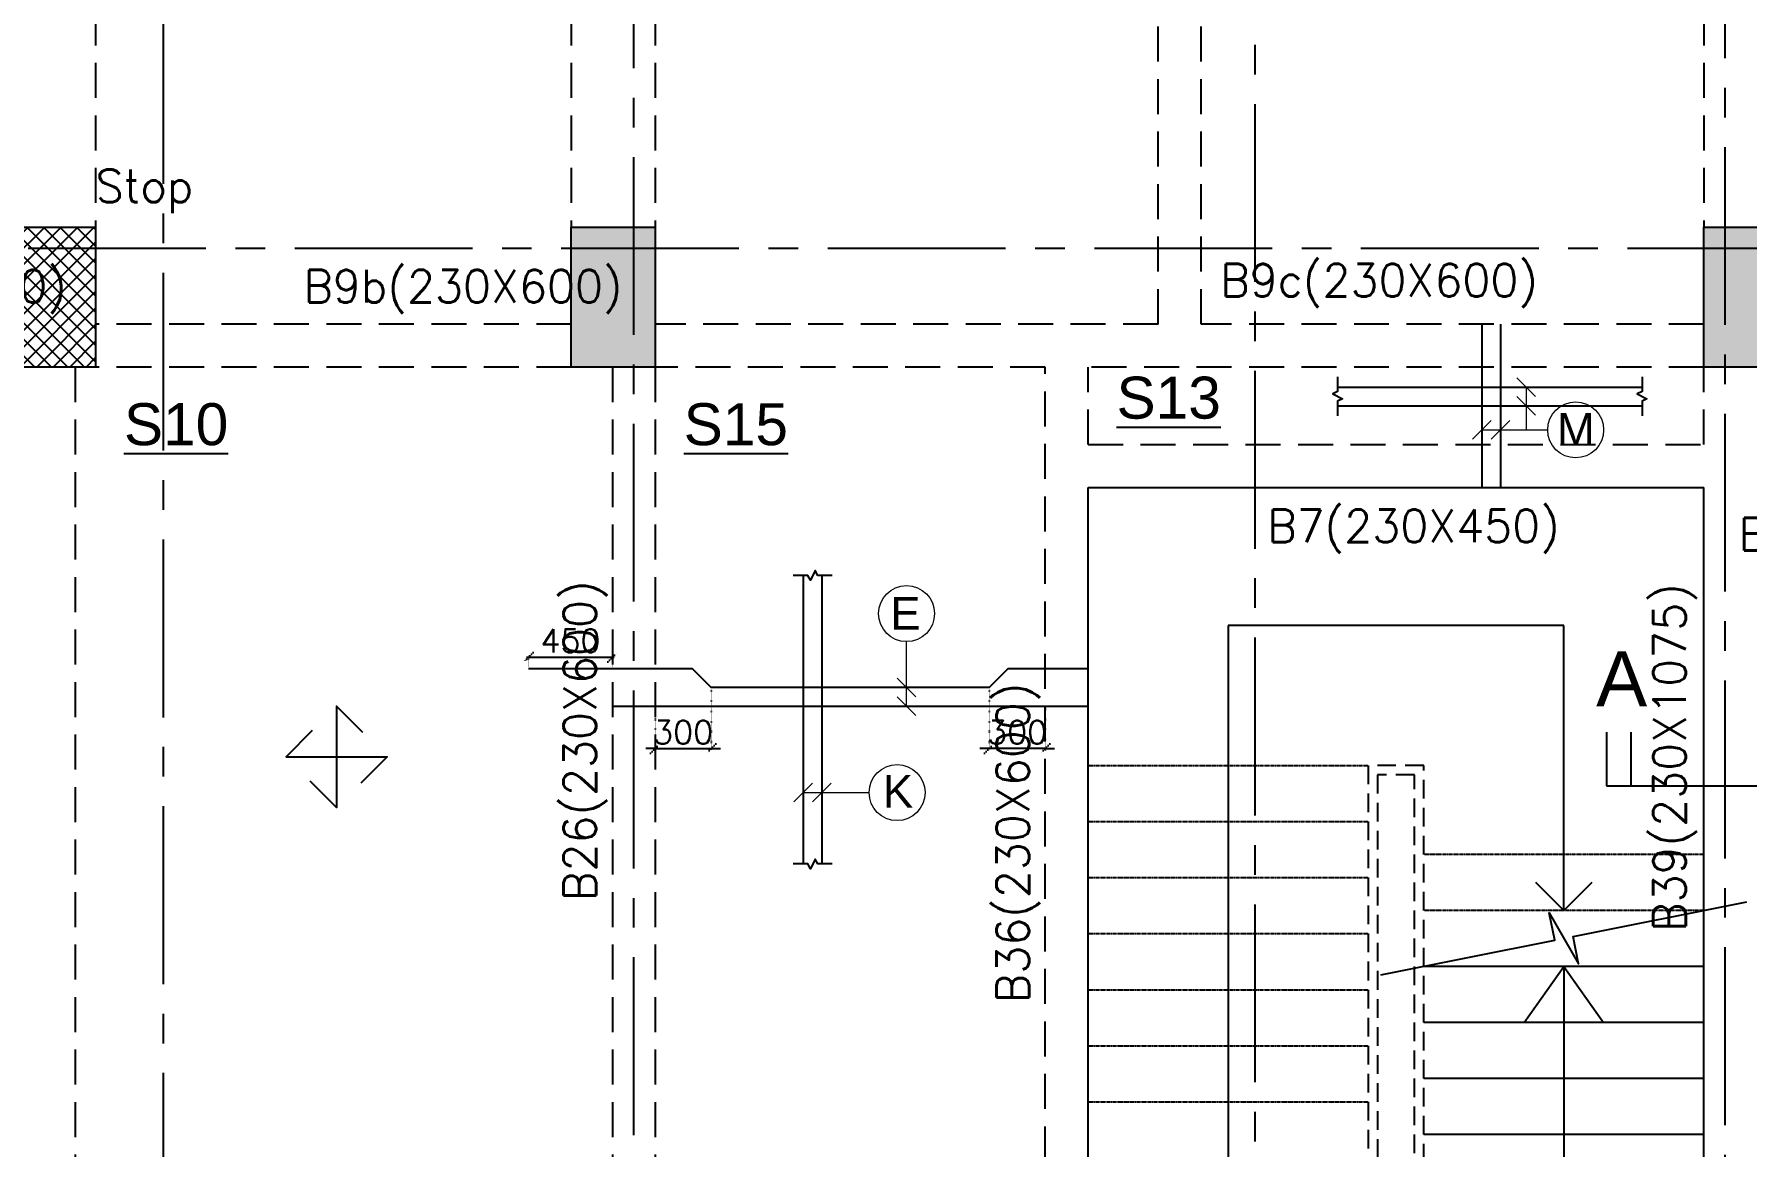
# Model space of a CAD drawing. Header units: millimetres. Extents: x 1921121 to 2008675, y -1544779 to -1482871.
# Drawn here: x 1938963 to 1948142, y -1517612 to -1511653 of the extents above; entities that cross this region are included whole.
import ezdxf

# ---------------------------------------------------------------- set-up
doc = ezdxf.new("R2010")
doc.units = ezdxf.units.MM
doc.header["$MEASUREMENT"] = 0
doc.header["$PDMODE"] = 98
for name, pattern in [('1', [0]), ('ACAD_ISO02W100', [15, 12, -3]), ('CENTER2', [28.575, 19.05, -3.175, 3.175, -3.175]), ('CONTINOUS', [0]), ('DASHED', [0.75, 0.5, -0.25]), ('DOT', [0.25, 0, -0.25]), ('HIDDEN', [0.375, 0.25, -0.125])]:
    doc.linetypes.add(name, pattern=pattern)
for name, color, linetype in [('BEAM NO', 7, '1'), ('BEAM-230X1075', 2, 'Continuous'), ('BEAM-230X450', 31, 'Continuous'), ('BEAM-230X600', 150, 'Continuous'), ('BEAM-450X750', 134, 'Continuous'), ('COL.NO.', 6, 'Continuous'), ('DIM', 191, 'Continuous'), ('s-steel', 1, 'Continuous'), ('SLAB NO.', 4, 'Continuous'), ('Stair', 7, 'Continuous'), ('STEEL', 1, 'Continuous'), ('STR.COLUMN', 1, 'Continuous'), ('Text', 7, 'Continuous')]:
    doc.layers.add(name, color=color, linetype=linetype)
for name, color, linetype, lineweight in [('BRICK WALL_MOFA', 8, 'Continuous', 30), ('CENTER_LINE', 8, 'CENTER2', 25), ('GRID', 252, 'ACAD_ISO02W100', 9), ('LEADER', 191, 'Continuous', 15), ('S-B5-230X600', 120, 'HIDDEN', 25), ('SLAB STEEL MARK', 133, 'Continuous', 30)]:
    doc.layers.add(name, color=color, linetype=linetype, lineweight=lineweight)
doc.styles.add('1-100', font='arial.ttf', dxfattribs={"height": 400})
doc.styles.add('DEEPAK', font='arial.ttf')
doc.styles.add('ROMANS', font='romans.shx')
doc.styles.add('RS', font='romans.shx', dxfattribs={"width": 0.9})
doc.styles.get("Standard").update_dxf_attribs({"font": 'arial.ttf'})
doc.styles.add('style1', font='arial.ttf')
doc.dimstyles.new('DIM 1-100 1', dxfattribs={"dimtxt": 200, "dimasz": 100, "dimexe": 50, "dimexo": 50, "dimgap": 50, "dimtad": 1, "dimdec": 1, "dimrnd": 5, "dimzin": 0, "dimdsep": 46, "dimtxsty": 'Standard', "dimblk": 'ARCHTICK', "dimcen": 100, "dimdle": 100, "dimclrd": 256, "dimclre": 256, "dimclrt": 256, "dimadec": 0, "dimazin": 0, "dimtfac": 1, "dimtdec": 1, "dimtix": 1, "dimtofl": 0, "dimtmove": 1, "dimatfit": 3, "dimldrblk": 'OPEN90', "dimfxl": 1, "dimtolj": 1, "dimtzin": 0, "dimlwd": -1, "dimlwe": -1, "dimarcsym": 0})
doc.dimstyles.new('KRUNAL-MM', dxfattribs={"dimtxt": 50, "dimasz": 35, "dimexe": 25, "dimexo": 0, "dimgap": 15, "dimtad": 1, "dimdec": 0, "dimzin": 0, "dimdsep": 46, "dimtxsty": 'RS', "dimblk": 'OBLIQUE', "dimcen": 0, "dimdle": 25, "dimclrd": 256, "dimclre": 256, "dimclrt": 7, "dimadec": 0, "dimazin": 0, "dimtfac": 1, "dimtdec": 0, "dimtix": 1, "dimtmove": 0, "dimatfit": 2, "dimfxl": 1, "dimtolj": 1, "dimtzin": 0, "dimlwd": -1, "dimlwe": -1, "dimarcsym": 0})
doc.dimstyles.new('pag', dxfattribs={"dimtxt": 180, "dimasz": 150, "dimexe": 100, "dimexo": 0, "dimgap": 50, "dimtad": 1, "dimdec": 0, "dimzin": 0, "dimdsep": 46, "dimtxsty": 'ROMANS', "dimblk": 'OBLIQUE', "dimcen": 0, "dimdle": 100, "dimclrd": 256, "dimclre": 256, "dimclrt": 256, "dimadec": 0, "dimazin": 0, "dimtfac": 1, "dimtdec": 0, "dimtmove": 2, "dimatfit": 3, "dimfxl": 1, "dimtolj": 1, "dimtzin": 0, "dimlwd": -1, "dimlwe": -1, "dimarcsym": 0})

# ---------------------------------------------------------------- blocks, each defined once
blk = doc.blocks.new('_ArchTick')
at = {"color": 0, "linetype": 'ByBlock', "const_width": 0.15}
blk.add_lwpolyline([(-0.5, -0.5), (0.5, 0.5)], dxfattribs=at)
blk = doc.blocks.new('_Open90')
at = {"color": 0, "linetype": 'ByBlock', "lineweight": -2}
for p, q in [((-0.5, 0.5), (0, 0)), ((0, 0), (-1, 0)), ((0, 0), (-0.5, -0.5))]:
    blk.add_line(p, q, dxfattribs=at)
blk = doc.blocks.new('FIRST FLOOR COLUMNS')
at = {"layer": 'CENTER_LINE', "ltscale": 50}
for p, q in [((12075, -41447.7), (12075, 16830.4)), ((17925, -41973.1), (17925, 16268)), ((14595, -42256.6), (14595, 16013)), ((20445, -42203.1), (20445, 16038)), ((68022.3, -11790), (-4699.2, -11790))]:
    blk.add_line(p, q, dxfattribs=at)
blk = doc.blocks.new('*U4')
at = {"layer": 'STEEL'}
for points in [[(707738.1, 27916.3), (707888.1, 27766.3), (707888.1, 28344.3), (708038.1, 28194.3)], [(707749.1, 28205.3), (707599.1, 28055.3), (708177.1, 28055.3), (708027.1, 27905.3)]]:
    blk.add_lwpolyline(points, dxfattribs=at)
blk = doc.blocks.new('_Oblique')
at = {"color": 0, "linetype": 'ByBlock', "lineweight": -2}
blk.add_line((-0.5, -0.5), (0.5, 0.5), dxfattribs=at)
blk = doc.blocks.new('*D163')
at = {"layer": 'Defpoints', "color": 0, "linetype": 'DOT', "ltscale": 5, "transparency": 16777216}
for p in [(1942591.7, -1515151.6), (1942292.1, -1515251.6), (1942591.7, -1515479)]:
    blk.add_point(p, dxfattribs=at)
at = {"layer": 'DIM', "color": 191, "linetype": 'DOT', "ltscale": 5, "transparency": 16777216}
for p, q in [((1942591.7, -1515161.6), (1942591.7, -1515489)), ((1942292.1, -1515261.6), (1942292.1, -1515489))]:
    blk.add_line(p, q, dxfattribs=at)
at = {"layer": 'DIM', "color": 191, "ltscale": 5, "transparency": 16777216}
for p, q in [((1942292.1, -1515479), (1942242.1, -1515479)), ((1942292.1, -1515479), (1942591.7, -1515479)), ((1942591.7, -1515479), (1942641.7, -1515479))]:
    blk.add_line(p, q, dxfattribs=at)
at = {"layer": 'DIM', "color": 191, "linetype": 'DOT', "ltscale": 5, "transparency": 16777216, "xscale": 50, "yscale": 50, "zscale": 50}
blk.add_blockref('_Oblique', (1942292.1, -1515479), dxfattribs=at)
at = {"layer": 'DIM', "color": 191, "linetype": 'DOT', "ltscale": 5, "transparency": 16777216, "xscale": 50, "yscale": 50, "zscale": 50, "rotation": 180}
blk.add_blockref('_Oblique', (1942591.7, -1515479), dxfattribs=at)
at = {"layer": 'DIM', "color": 7, "linetype": 'DOT', "ltscale": 5, "transparency": 16777216, "insert": (1942441.9, -1515391.5), "char_height": 125, "attachment_point": 5, "style": 'ROMANS'}
blk.add_mtext('\\A1;300', dxfattribs=at)
blk = doc.blocks.new('*D164')
at = {"layer": 'Defpoints', "color": 0, "linetype": 'DOT', "ltscale": 5, "transparency": 16777216}
for p in [(1944081.9, -1515151.6), (1944382.1, -1515251.6), (1944081.9, -1515479)]:
    blk.add_point(p, dxfattribs=at)
at = {"layer": 'DIM', "color": 191, "linetype": 'DOT', "ltscale": 5, "transparency": 16777216}
for p, q in [((1944081.9, -1515161.6), (1944081.9, -1515489)), ((1944382.1, -1515261.6), (1944382.1, -1515489))]:
    blk.add_line(p, q, dxfattribs=at)
at = {"layer": 'DIM', "color": 191, "ltscale": 5, "transparency": 16777216}
for p, q in [((1944081.9, -1515479), (1944031.9, -1515479)), ((1944382.1, -1515479), (1944081.9, -1515479)), ((1944382.1, -1515479), (1944432.1, -1515479))]:
    blk.add_line(p, q, dxfattribs=at)
at = {"layer": 'DIM', "color": 191, "linetype": 'DOT', "ltscale": 5, "transparency": 16777216, "xscale": 50, "yscale": 50, "zscale": 50}
blk.add_blockref('_Oblique', (1944081.9, -1515479), dxfattribs=at)
at = {"layer": 'DIM', "color": 191, "linetype": 'DOT', "ltscale": 5, "transparency": 16777216, "xscale": 50, "yscale": 50, "zscale": 50, "rotation": 180}
blk.add_blockref('_Oblique', (1944382.1, -1515479), dxfattribs=at)
at = {"layer": 'DIM', "color": 7, "linetype": 'DOT', "ltscale": 5, "transparency": 16777216, "insert": (1944232, -1515391.5), "char_height": 125, "attachment_point": 5, "style": 'ROMANS'}
blk.add_mtext('\\A1;300', dxfattribs=at)
blk = doc.blocks.new('*D253')
at = {"layer": 'Defpoints', "color": 0, "linetype": 'DOT', "ltscale": 5, "transparency": 16777216}
for p in [(1942062.1, -1514988.6), (1941612.1, -1515051.6), (1942062.1, -1515051.6)]:
    blk.add_point(p, dxfattribs=at)
at = {"layer": 'DIM', "color": 191, "ltscale": 5, "transparency": 16777216}
blk.add_line((1941602.1, -1514988.6), (1942072.1, -1514988.6), dxfattribs=at)
at = {"layer": 'DIM', "color": 191, "linetype": 'DOT', "ltscale": 5, "transparency": 16777216}
for p, q in [((1941612.1, -1515041.6), (1941612.1, -1514978.6)), ((1942062.1, -1515041.6), (1942062.1, -1514978.6))]:
    blk.add_line(p, q, dxfattribs=at)
at = {"layer": 'DIM', "color": 191, "linetype": 'DOT', "ltscale": 5, "transparency": 16777216, "xscale": 50, "yscale": 50, "zscale": 50, "rotation": 180}
blk.add_blockref('_Oblique', (1941612.1, -1514988.6), dxfattribs=at)
at = {"layer": 'DIM', "color": 191, "linetype": 'DOT', "ltscale": 5, "transparency": 16777216, "xscale": 50, "yscale": 50, "zscale": 50}
blk.add_blockref('_Oblique', (1942062.1, -1514988.6), dxfattribs=at)
at = {"layer": 'DIM', "color": 7, "linetype": 'DOT', "ltscale": 5, "transparency": 16777216, "insert": (1941837.1, -1514901.1), "char_height": 125, "attachment_point": 5, "style": 'ROMANS'}
blk.add_mtext('\\A1;450', dxfattribs=at)
blk = doc.blocks.new('ARCH COL')
at = {"layer": 'STR.COLUMN', "transparency": 33554687}
h = blk.add_hatch(dxfattribs=at)
h.set_pattern_fill('ANSI37', color=8, scale=500)
h.set_pattern_definition([(45, (-1689900.164, 1171002.454), (-44.1941738, 44.1941738), []), (135, (-1689900.164, 1171002.454), (-44.1941738, -44.1941738), [])])
h.paths.add_polyline_path([(244062.4, -12425), (244512.4, -12425), (244512.4, -11675), (244062.4, -11675)])
h = blk.add_hatch(color=256, dxfattribs=at)
h.dxf.hatch_style = 1
h.paths.add_polyline_path([(247062.4, -12425), (247512.4, -12425), (247512.4, -11675), (247062.4, -11675)])
h = blk.add_hatch(color=256, dxfattribs=at)
h.dxf.hatch_style = 1
h.paths.add_polyline_path([(253132.4, -12425), (253582.4, -12425), (253582.4, -11675), (253132.4, -11675)])
at = {"layer": 'STR.COLUMN', "color": 5}
for points in [[(244062.4, -11675), (244512.4, -11675), (244512.4, -12425), (244062.4, -12425), (244062.4, -11675)], [(247062.4, -11675), (247512.4, -11675), (247512.4, -12425), (247062.4, -12425), (247062.4, -11675)], [(253132.4, -11675), (253582.4, -11675), (253582.4, -12425), (253132.4, -12425), (253132.4, -11675)]]:
    blk.add_lwpolyline(points, dxfattribs=at)
blk = doc.blocks.new('A$C02ad8bd7')
at = {"layer": 'BEAM NO', "ltscale": 500, "style": 'ROMANS'}
for s, rotation, p in [('Stop', 359.99997, (11480, -4422.6)), ('B9b(230X600)', 359.99997, (9615.8, -4959.9, 0)), ('B9b(230X600)', 359.99997, (12594.6, -4959.9, 0)), ('B9c(230X600)', 359.99997, (17508.6, -4927.7, 0)), ('B7(230X450)', 359.99997, (17760.2, -6243.8, 0)), ('B17a(230X600)', 359.99997, (20286.2, -6288, 0)), ('B26(230X600)', 89.99997, (14163.4, -8165.1, 0)), ('B39(230X1075)', 89.99997, (20003.5, -8330.4, 0)), ('B36(230X600)', 89.99997, (16483.4, -8712.6, 0))]:
    blk.add_text(s, height=175, rotation=rotation, dxfattribs=at).set_placement(p)
blk = doc.blocks.new('G$C1250C493')
at = {"layer": 'Stair', "color": 251, "linetype": 'DASHED', "ltscale": 0.5}
for p, q in [((-3300, -2885.1), (-1800, -2885.1)), ((-3300, -3185.1), (-1800, -3185.1)), ((0, -3360.3), (-1500, -3360.3)), ((-3300, -3485.1), (-1800, -3485.1)), ((0, -3660.3), (-1500, -3660.3)), ((-3300, -3785.1), (-1800, -3785.1)), ((-3300, -4085.1), (-1800, -4085.1)), ((-3300, -4385.1), (-1800, -4385.1)), ((-3300, -4685.1), (-1800, -4685.1)), ((-3300, -4985.1), (-1800, -4985.1)), ((-3300, -5285.1), (-1800, -5285.1)), ((-3300, -5585.1), (-1800, -5585.1)), ((-3300, -5885.1), (-1800, -5885.1))]:
    blk.add_line(p, q, dxfattribs=at)
at = {"layer": 'Stair', "color": 251}
for p, q in [((0, -3960.3), (-1500, -3960.3)), ((0, -4260.3), (-1500, -4260.3)), ((0, -4560.3), (-1500, -4560.3)), ((0, -4860.3), (-1500, -4860.3)), ((0, -5160.3), (-1500, -5160.3)), ((0, -5460.3), (-1500, -5460.3)), ((0, -5760.3), (-1500, -5760.3)), ((0, -6060.3), (-1500, -6060.3)), ((0, -6360.3), (-1500, -6360.3))]:
    blk.add_line(p, q, dxfattribs=at)
at = {"layer": 'Stair', "color": 251, "linetype": 'DASHED', "ltscale": 200}
for points in [[(-1800, -2885.1), (-1800, -6360.3), (-1500, -6360.3), (-1500, -2885.1)], [(-1750, -2935.1), (-1750, -6310.3), (-1550, -6310.3), (-1550, -2935.1)]]:
    blk.add_lwpolyline(points, close=True, dxfattribs=at)
at = {"layer": 'Stair', "color": 251}
blk.add_lwpolyline([(-1730.6, -4006.4), (-799, -3820.1), (-828.4, -3673.1), (-671.6, -3947.6), (-701, -3800.5), (230.6, -3614.2)], dxfattribs=at)
at = {"layer": 'Stair', "color": 251, "insert": (-927, -6422.7), "char_height": 200, "width": 404.635, "attachment_point": 1, "style": '1-100'}
blk.add_mtext('UP', dxfattribs=at)
at = {"layer": 'Stair', "color": 251}
for points, override in [([(-750, -3660.3), (-750, -2135.1), (-2550, -2135.1), (-2550, -5885.1)], {"dimasz": 300}), ([(-750, -3960.3), (-750, -6360.3)], {"dimasz": 300, "dimldrblk": 'Open90'})]:
    blk.add_leader(points, dimstyle='DIM 1-100 1', override=override, dxfattribs=at)

msp = doc.modelspace()

# ---------------------------------------------------------------- linework, layer by layer
at = {"layer": 'BEAM-230X1075', "linetype": 'HIDDEN', "ltscale": 750}
msp.add_line((1947912.1, -1513851.1), (1947912.1, -1513435.3), dxfattribs=at)
at = {"layer": 'BEAM-230X1075', "linetype": 'CONTINOUS', "ltscale": 750}
msp.add_line((1947912.1, -1518130.3), (1947912.1, -1514081.1), dxfattribs=at)
at = {"layer": 'BEAM-230X450', "linetype": 'HIDDEN', "ltscale": 750}
msp.add_line((1944612.1, -1513851.1), (1947912.1, -1513851.1), dxfattribs=at)
at = {"layer": 'BEAM-230X450', "linetype": 'CONTINOUS', "ltscale": 750}
msp.add_line((1944612.1, -1514081.1), (1947912.1, -1514081.1), dxfattribs=at)
at = {"layer": 'BEAM-230X600', "linetype": 'HIDDEN', "ltscale": 750}
for p, q in [((1944987.1, -1513205.4), (1944987.1, -1508150.3)), ((1945217.1, -1513205.4), (1945217.1, -1508150.3)), ((1941842.1, -1513205.3), (1939292.1, -1513205.3)), ((1944987.1, -1513205.4), (1942292.1, -1513205.4)), ((1947912.1, -1513205.4), (1945217.1, -1513205.4)), ((1939182.1, -1513435.3), (1939182.1, -1518130.3)), ((1941842.1, -1513435.3), (1939292.1, -1513435.3)), ((1942062.1, -1513435.3), (1942062.1, -1518130.3)), ((1942292.1, -1513435.3), (1942292.1, -1518130.3)), ((1944382.1, -1513435.4), (1942292.1, -1513435.4)), ((1944382.1, -1518815.7), (1944382.1, -1513435.4)), ((1944612.1, -1513851.1), (1944612.1, -1513435.3)), ((1947912.1, -1513435.4), (1944612.1, -1513435.4))]:
    msp.add_line(p, q, dxfattribs=at)
at = {"layer": 'BEAM-230X600', "linetype": 'CONTINOUS', "ltscale": 750}
msp.add_line((1944612.1, -1518815.7), (1944612.1, -1514081.1), dxfattribs=at)
at = {"layer": 'BEAM-450X750', "linetype": 'HIDDEN', "ltscale": 750}
for p, q in [((1939292.1, -1508150.3), (1939292.1, -1512685.3)), ((1941842.1, -1508150.3), (1941842.1, -1512685.3)), ((1942292.1, -1508150.3), (1942292.1, -1512685.3)), ((1947912.1, -1508150.3), (1947912.1, -1512685.3))]:
    msp.add_line(p, q, dxfattribs=at)
at = {"layer": 'COL.NO.'}
for p, q in [((1947389.9, -1515390.3), (1947389.9, -1515679.3)), ((1947520.3, -1515390.3), (1947520.3, -1515679.3)), ((1947389.9, -1515679.3), (1957964.6, -1515679.3))]:
    msp.add_line(p, q, dxfattribs=at)
at = {"layer": 'LEADER'}
for centre in [(1947225.1, -1513772), (1943638.8, -1514756), (1943588.1, -1515714.9)]:
    msp.add_circle(centre, 150, dxfattribs=at)
at = {"layer": 's-steel'}
for p, q in [((1946722.5, -1513205.4), (1946722.5, -1514081.1)), ((1946822.5, -1513205.4), (1946822.5, -1514081.1))]:
    msp.add_line(p, q, dxfattribs=at)
for points in [[(1945949, -1513488.1), (1945949, -1513566.2), (1945922.9, -1513579.5), (1945975.2, -1513605.4), (1945949, -1513618.7), (1945949, -1513697.1)], [(1947581, -1513488.1), (1947581, -1513566.2), (1947554.9, -1513579.5), (1947607.2, -1513605.4), (1947581, -1513618.7), (1947581, -1513697.1)], [(1945949, -1513643.4), (1947581, -1513643.4)], [(1943240.7, -1514551.4), (1943162.6, -1514551.4), (1943149.3, -1514525.3), (1943123.4, -1514577.6), (1943110.1, -1514551.4), (1943031.7, -1514551.4)], [(1943085.4, -1514551.4), (1943085.4, -1516097.2)], [(1944612.1, -1515051.6), (1944181.9, -1515051.6), (1944081.9, -1515151.6), (1942591.7, -1515151.6), (1942491.7, -1515051.6), (1941612.1, -1515051.6)], [(1942067.1, -1515251.6), (1944612.1, -1515251.6)], [(1943240.7, -1516097.2), (1943162.6, -1516097.2), (1943149.3, -1516071), (1943123.4, -1516123.3), (1943110.1, -1516097.2), (1943031.7, -1516097.2)]]:
    msp.add_lwpolyline(points, dxfattribs=at)
at = {"layer": 's-steel', "elevation": 0}
for points in [[(1945949, -1513543.4), (1947581, -1513543.4)], [(1943185.4, -1514551.4), (1943185.4, -1516097.2)]]:
    msp.add_lwpolyline(points, dxfattribs=at)

# ---------------------------------------------------------------- block references
at = {"color": 251}
msp.add_blockref('G$C1250C493', (1947912.1, -1512685.3), dxfattribs=at)
at = {"layer": 'BRICK WALL_MOFA', "color": 251}
msp.add_blockref('A$C02ad8bd7', (1927812.1, -1508130.3), dxfattribs=at)
at = {"layer": 'GRID'}
msp.add_blockref('FIRST FLOOR COLUMNS', (1927582.1, -1501010.3), dxfattribs=at)
at = {"layer": 'S-B5-230X600', "xscale": 0.9375000000000001, "yscale": 0.9375000000000001, "zscale": 0.9375000000000001, "rotation": 269.9999999999999}
msp.add_blockref('*U4', (1914282, -851877.8), dxfattribs=at)
at = {"layer": 'STR.COLUMN'}
msp.add_blockref('ARCH COL', (1694779.7, -1501010.3), dxfattribs=at)

# ---------------------------------------------------------------- texts
at = {"layer": 'SLAB NO.', "color": 6, "style": 'DEEPAK'}
for s, p in [('%%US13', (1944764.3, -1513711.8)), ('%%US10', (1939444.3, -1513853.9)), ('%%US15', (1942444.3, -1513854))]:
    msp.add_text(s, height=225, dxfattribs=at).set_placement(p)
at = {"layer": 'SLAB STEEL MARK', "style": 'style1'}
for s, p in [('M', (1947124.2, -1513856.5)), ('E', (1943551.2, -1514842.5)), ('K', (1943511.5, -1515795))]:
    msp.add_text(s, height=175, dxfattribs=at).set_placement(p)
at = {"layer": 'Text', "lineweight": 20, "style": 'style1'}
msp.add_text('A', height=293.4, dxfattribs=at).set_placement((1947334.9, -1515252.2))

# ---------------------------------------------------------------- dimensions: what is measured, and where the dimension line sits
at = {"layer": 'DIM', "linetype": 'DOT', "ltscale": 5}
for base, p1, p2, picture, middle in [((1942062.1, -1514988.6), (1941612.1, -1515051.6), (1942062.1, -1515051.6), '*D253', (1941837.1, -1514901.1)), ((1942591.7, -1515479), (1942292.1, -1515251.6), (1942591.7, -1515151.6), '*D163', (1942441.9, -1515391.5))]:
    dim = msp.add_linear_dim(base=base, p1=p1, p2=p2, dimstyle='pag', override={"dimtxt": 125, "dimasz": 50, "dimexe": 10, "dimexo": 10, "dimgap": 25, "dimtxsty": 'ROMANS', "dimdle": 10, "dimclrd": 191, "dimclre": 191, "dimclrt": 7, "dimtix": 1, "dimtmove": 1}, dxfattribs=at)
    dim.commit()
    dim.dimension.update_dxf_attribs({"geometry": picture, "text_midpoint": middle})
dim = msp.add_linear_dim(base=(1944081.9, -1515479), p1=(1944382.1, -1515251.6), p2=(1944081.9, -1515151.6), angle=180, dimstyle='pag', override={"dimtxt": 125, "dimasz": 50, "dimexe": 10, "dimexo": 10, "dimgap": 25, "dimtxsty": 'ROMANS', "dimdle": 10, "dimclrd": 191, "dimclre": 191, "dimclrt": 7, "dimtix": 1, "dimtmove": 1}, dxfattribs=at)
dim.commit()
dim.dimension.update_dxf_attribs({"geometry": '*D164', "text_midpoint": (1944232, -1515391.5)})

# ---------------------------------------------------------------- leaders
at = {"layer": 'LEADER'}
for points in [[(1946959.8, -1513543.4), (1946959.8, -1513772)], [(1946959.8, -1513643.4), (1946959.8, -1513772)], [(1946722.5, -1513772), (1947075.1, -1513772)], [(1946822.5, -1513772), (1947075.1, -1513772)], [(1943638.8, -1515251.6), (1943638.8, -1514906)], [(1943638.8, -1515151.6), (1943638.8, -1514906)], [(1943085.4, -1515714.9), (1943438.1, -1515714.9)], [(1943185.4, -1515714.9), (1943438.1, -1515714.9)]]:
    msp.add_leader(points, dimstyle='KRUNAL-MM', override={"dimasz": 100, "dimtad": 0, "dimldrblk": 'Oblique', "dimfxl": 0.059055, "dimarcsym": 1}, dxfattribs=at)

doc.saveas('drawing.dxf')
